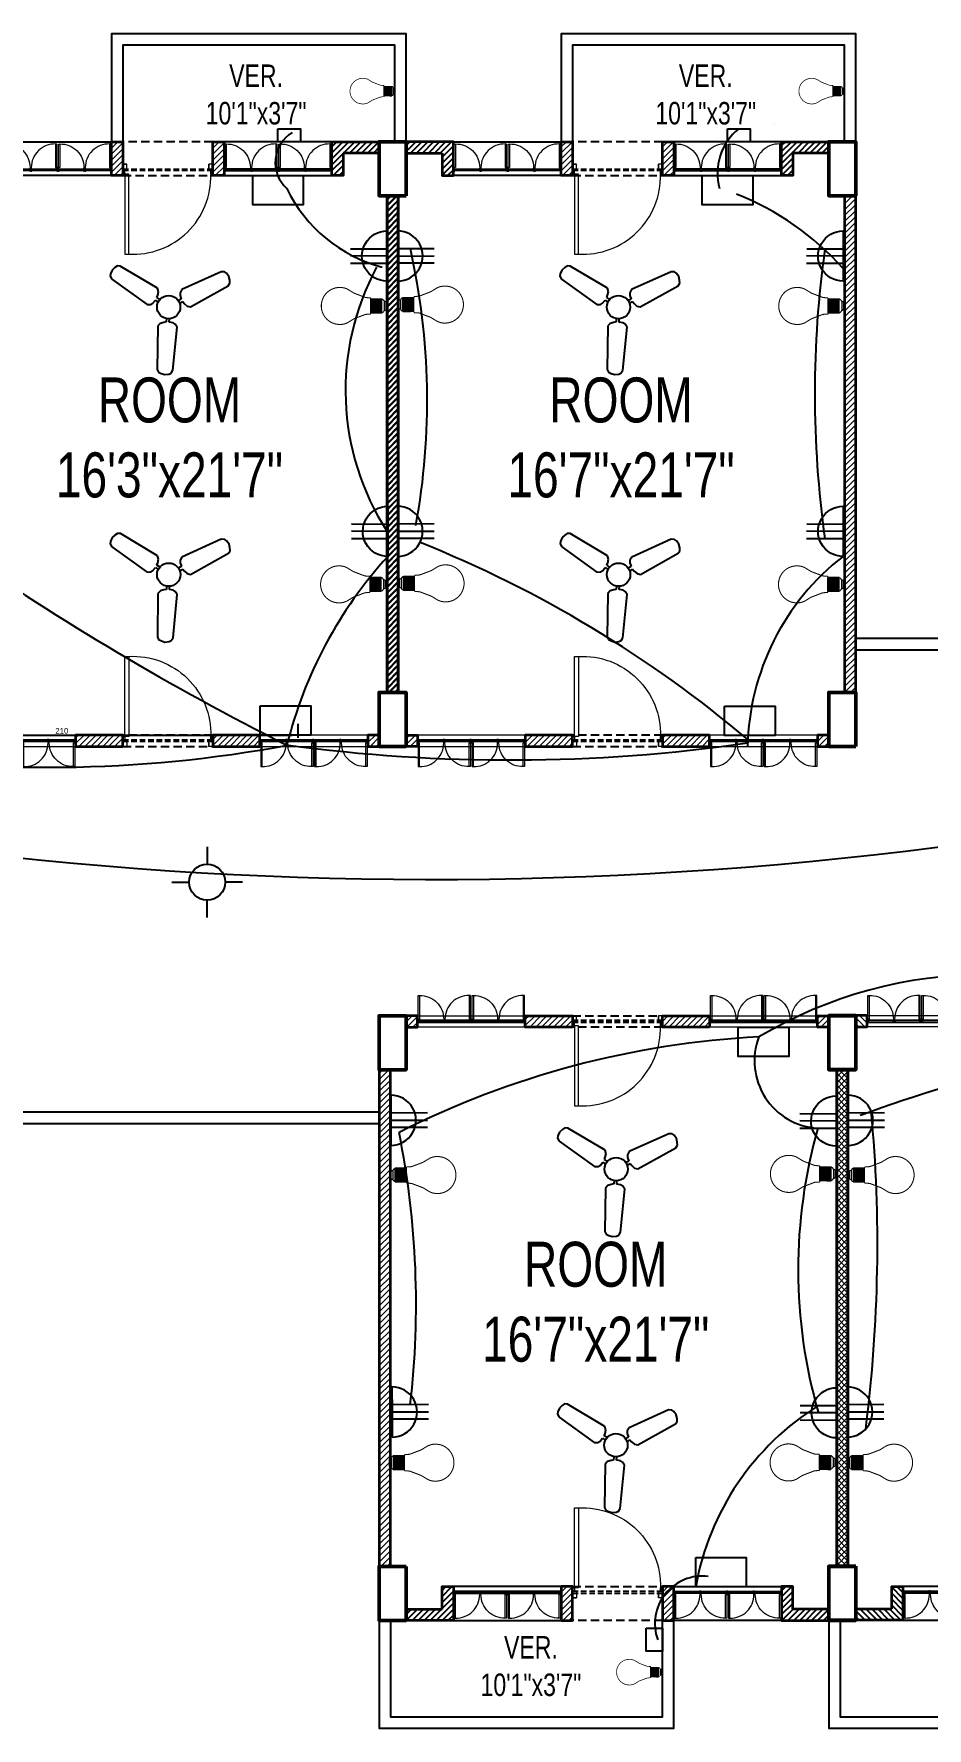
# Model space of a CAD drawing. Header units: inches. Extents: x -20263 to 10253, y -4567 to 3195.
# Drawn here: x 1010 to 1407, y -1552 to -799 of the extents above; entities that cross this region are included whole.
import ezdxf

# ---------------------------------------------------------------- set-up
doc = ezdxf.new("R2010")
doc.units = ezdxf.units.IN
doc.header["$MEASUREMENT"] = 0
doc.linetypes.add('DASHED2', pattern=[0.375, 0.25, -0.125])
for name, color, linetype, lineweight in [('A-TEXT', 7, 'Continuous', 5), ('ar-DOOR-WOOD', 44, 'Continuous', 0), ('Main Wall', 250, 'Continuous', 13), ('WALL_SEC_', 170, 'Continuous', 25)]:
    doc.layers.add(name, color=color, linetype=linetype, lineweight=lineweight)
doc.layers.add('conduit', color=160, linetype='Continuous')
doc.layers.add('hatch brick', color=32, linetype='Continuous', lineweight=0, transparency=0.4)
doc.styles.add('SIMPLE', font='romantic.ttf')
doc.styles.get("Standard").update_dxf_attribs({"font": 'arial.ttf'})
doc.dimstyles.get("Standard").update_dxf_attribs({"dimtxt": 0.18, "dimasz": 0.18, "dimexe": 0.18, "dimexo": 0.0625, "dimgap": 0.09, "dimtad": 0, "dimtih": 1, "dimtoh": 1, "dimdec": 4, "dimzin": 0, "dimdsep": 46, "dimtxsty": 'Standard', "dimcen": 0.09, "dimadec": 0, "dimazin": 0, "dimtfac": 1, "dimtdec": 4, "dimtofl": 0, "dimtmove": 0, "dimatfit": 3, "dimfxl": 1, "dimtolj": 1, "dimtzin": 0, "dimarcsym": 0})
pattern_1 = [(45, (-53828.5592, -20194.2833), (-1.325825215, 1.325825215), [])]
pattern_2 = [(45, (-1497126.4206, -134080.5653), (-1.3258252147, 1.3258252147), [])]

# ---------------------------------------------------------------- blocks, each defined once
blk = doc.blocks.new('DOOR_45')
at = {"layer": 'ar-DOOR-WOOD'}
for p, q in [((-11008.75, 15426.44), (-11008.75, 15424.44)), ((-10968.75, 15426.44), (-11008.75, 15426.44)), ((-10968.75, 15427.44), (-10963.75, 15427.44)), ((-10968.75, 15427.44), (-10968.75, 15426.44)), ((-10968.75, 15424.44), (-10968.75, 15426.44)), ((-10968.75, 15426.44), (-10966.75, 15426.44)), ((-10966.75, 15426.44), (-10966.75, 15425.44)), ((-10963.75, 15427.44), (-10963.75, 15425.44)), ((-11008.75, 15424.44), (-10968.75, 15424.44)), ((-10966.75, 15425.44), (-10963.75, 15425.44)), ((-10968.75, 15382.44), (-10968.75, 15383.44)), ((-10968.75, 15383.44), (-10966.75, 15383.44)), ((-10966.75, 15384.44), (-10963.75, 15384.44)), ((-10966.75, 15383.44), (-10966.75, 15384.44)), ((-10963.75, 15382.44), (-10963.75, 15384.44)), ((-10968.75, 15382.44), (-10963.75, 15382.44))]:
    blk.add_line(p, q, dxfattribs=at)
for points in [[(-10968.75, 15426.44), (-11008.75, 15426.44), (-11008.75, 15424.44), (-10968.75, 15424.44)], [(-10963.75, 15427.44), (-10968.75, 15427.44), (-10968.75, 15426.44), (-10966.75, 15426.44), (-10966.75, 15425.44), (-10963.75, 15425.44)], [(-10968.75, 15383.44), (-10968.75, 15382.44), (-10963.75, 15382.44), (-10963.75, 15384.44), (-10966.75, 15384.44), (-10966.75, 15383.44)]]:
    blk.add_lwpolyline(points, close=True, dxfattribs=at)
blk.add_arc((-10969.89, 15422.35), 38.92, 176.90834, 271.67702, dxfattribs=at)
blk = doc.blocks.new('DOOR_40')
at = {"layer": 'ar-DOOR-WOOD'}
for p, q in [((-11029.1, 15421.4), (-11064.1, 15421.4)), ((-11064.1, 15421.4), (-11064.1, 15419.4)), ((-11064.1, 15419.4), (-11029.1, 15419.4)), ((-11029.1, 15422.4), (-11024.1, 15422.4)), ((-11029.1, 15422.4), (-11029.1, 15421.4)), ((-11029.1, 15419.4), (-11029.1, 15421.4)), ((-11029.1, 15421.4), (-11027.1, 15421.4)), ((-11027.1, 15421.4), (-11027.1, 15420.4)), ((-11027.1, 15420.4), (-11024.1, 15420.4)), ((-11024.1, 15422.4), (-11024.1, 15420.4)), ((-11029.1, 15383.4), (-11027.1, 15383.4)), ((-11029.1, 15382.4), (-11029.1, 15383.4)), ((-11029.1, 15382.4), (-11024.1, 15382.4)), ((-11027.1, 15383.4), (-11027.1, 15384.4)), ((-11027.1, 15384.4), (-11024.1, 15384.4)), ((-11024.1, 15382.4), (-11024.1, 15384.4))]:
    blk.add_line(p, q, dxfattribs=at)
blk.add_arc((-11029.4, 15418.2), 34.8, 178.03, 270.3561, dxfattribs=at)
blk = doc.blocks.new('room 1')
h = blk.add_hatch()
h.set_pattern_fill('ANSI31', color=256, scale=15)
h.paths.add_polyline_path([(1498318.01, 133229.01), (1498318.01, 133219.01), (1498323.01, 133219.01), (1498323.01, 133234.01), (1498302.01, 133234.01), (1498302.01, 133229.01), (1498302.01, 133229.01)])
h = blk.add_hatch()
h.set_pattern_fill('ANSI31', color=256, scale=15)
h.paths.add_polyline_path([(1498474.01, 133229.01), (1498474.01, 133219.01), (1498469.01, 133219.01), (1498469.01, 133234.01), (1498490.01, 133234.01), (1498490.01, 133229.01), (1498490.01, 133229.01)])
at = {"layer": 'hatch brick'}
h = blk.add_hatch(dxfattribs=at)
h.set_pattern_fill('ANSI31', color=256, scale=15)
h.set_pattern_definition([(45, (69, 2), (-1.3258252147, 1.3258252147), [])])
h.paths.add_polyline_path([(1498376.01, 133234.01), (1498376.01, 133219.01), (1498376.01, 133219.01), (1498371.01, 133219.01), (1498371.01, 133234.01)])
h = blk.add_hatch(dxfattribs=at)
h.set_pattern_fill('ANSI31', color=256, scale=15)
h.set_pattern_definition([(45, (114, 2), (-1.3258252147, 1.3258252147), [])])
h.paths.add_polyline_path([(1498421.01, 133234.01), (1498421.01, 133219.01), (1498421.01, 133219.01), (1498416.01, 133219.01), (1498416.01, 133234.01)])
h = blk.add_hatch(dxfattribs=at)
h.set_pattern_fill('ANSI31', color=256, scale=15)
h.paths.add_polyline_path([(1498298.51, 132989.01), (1498293.51, 132989.01), (1498293.51, 133210.01), (1498298.51, 133210.01)])
h = blk.add_hatch(dxfattribs=at)
h.set_pattern_fill('ANSI31', color=256, scale=15)
h.paths.add_polyline_path([(1498493.51, 132989.01), (1498498.51, 132989.01), (1498498.51, 133210.01), (1498493.51, 133210.01)])
h = blk.add_hatch(dxfattribs=at)
h.set_pattern_fill('ANSI31', color=256, scale=15)
h.set_pattern_definition([(45, (-14.5, 0), (-1.3258252147, 1.3258252147), [])])
h.paths.add_polyline_path([(1498302.01, 132970.01), (1498307.01, 132970.01), (1498307.01, 132965.01), (1498302.01, 132965.01)])
h = blk.add_hatch(dxfattribs=at)
h.set_pattern_fill('ANSI31', color=256, scale=15)
h.set_pattern_definition([(45, (-5, -252), (-1.3258252147, 1.3258252147), [])])
h.paths.add_polyline_path([(1498376.01, 132970.01), (1498355.01, 132970.01), (1498355.01, 132965.01), (1498376.01, 132965.01)])
h = blk.add_hatch(dxfattribs=at)
h.set_pattern_fill('ANSI31', color=256, scale=15)
h.set_pattern_definition([(45, (1.2113, 4e-09), (-1.3258252147, 1.3258252147), [])])
h.paths.add_polyline_path([(1498437.01, 132970.01), (1498416.01, 132970.01), (1498416.01, 132965.01), (1498437.01, 132965.01)])
h = blk.add_hatch(dxfattribs=at)
h.set_pattern_fill('ANSI31', color=256, scale=15)
h.paths.add_polyline_path([(1498490.01, 132970.01), (1498485.01, 132970.01), (1498485.01, 132965.01), (1498490.01, 132965.01)])
for points in [[(1498323.01, 133234.01), (1498371.01, 133234.01), (1498371.01, 133219.01), (1498323.01, 133219.01)], [(1498469.01, 133234.01), (1498421.01, 133234.01), (1498421.01, 133219.01), (1498469.01, 133219.01)]]:
    blk.add_lwpolyline(points, close=True)
at = {"linetype": 'DASHED2', "ltscale": 15}
for points in [[(1498376.01, 133219.01), (1498416.01, 133219.01), (1498416.01, 133234.01), (1498376.01, 133234.01)], [(1498376.01, 132965.01), (1498416.01, 132965.01), (1498416.01, 132970.01), (1498376.01, 132970.01)]]:
    blk.add_lwpolyline(points, close=True, dxfattribs=at)
at = {"layer": 'Main Wall', "color": 1, "lineweight": 50}
for points in [[(1498302.01, 133210.01), (1498290.01, 133210.01), (1498290.01, 133234.01), (1498302.01, 133234.01), (1498302.01, 133210.01)], [(1498502.01, 133210.01), (1498490.01, 133210.01), (1498490.01, 133234.01), (1498502.01, 133234.01), (1498502.01, 133210.01)], [(1498302.01, 132965.01), (1498290.01, 132965.01), (1498290.01, 132989.01), (1498302.01, 132989.01), (1498302.01, 132965.01)], [(1498502.01, 132965.01), (1498490.01, 132965.01), (1498490.01, 132989.01), (1498502.01, 132989.01), (1498502.01, 132965.01)]]:
    blk.add_lwpolyline(points, dxfattribs=at)
at = {"layer": 'Main Wall', "lineweight": 35}
for points in [[(1498318.01, 133229.01), (1498318.01, 133219.01), (1498323.01, 133219.01), (1498323.01, 133234.01), (1498302.01, 133234.01), (1498302.01, 133229.01), (1498302.01, 133229.01), (1498302.01, 133229.01), (1498318.01, 133229.01)], [(1498474.01, 133229.01), (1498474.01, 133219.01), (1498469.01, 133219.01), (1498469.01, 133234.01), (1498490.01, 133234.01), (1498490.01, 133229.01), (1498490.01, 133229.01), (1498490.01, 133229.01), (1498474.01, 133229.01)], [(1498376.01, 132970.01), (1498376.01, 132970.01), (1498355.01, 132970.01), (1498355.01, 132965.01), (1498376.01, 132965.01), (1498376.01, 132970.01)]]:
    blk.add_lwpolyline(points, dxfattribs=at)
for points in [[(1498376.01, 133234.01), (1498376.01, 133219.01), (1498376.01, 133219.01), (1498376.01, 133219.01), (1498371.01, 133219.01), (1498371.01, 133234.01)], [(1498421.01, 133234.01), (1498421.01, 133219.01), (1498421.01, 133219.01), (1498421.01, 133219.01), (1498416.01, 133219.01), (1498416.01, 133234.01)], [(1498298.51, 132989.01), (1498293.51, 132989.01), (1498293.51, 133210.01), (1498298.51, 133210.01)], [(1498493.51, 132989.01), (1498498.51, 132989.01), (1498498.51, 133210.01), (1498493.51, 133210.01)], [(1498302.01, 132970.01), (1498307.01, 132970.01), (1498307.01, 132965.01), (1498302.01, 132965.01)], [(1498437.01, 132970.01), (1498416.01, 132970.01), (1498416.01, 132965.01), (1498437.01, 132965.01)], [(1498490.01, 132970.01), (1498485.01, 132970.01), (1498485.01, 132965.01), (1498490.01, 132965.01)]]:
    blk.add_lwpolyline(points, close=True, dxfattribs=at)
at = {"layer": 'Main Wall', "color": 150}
for points in [[(1498371.01, 133221.01), (1498323.61, 133221.01), (1498323.61, 133222.01), (1498371.01, 133222.01)], [(1498371.01, 133221.01), (1498323.61, 133221.01), (1498323.61, 133221.51), (1498371.01, 133221.51)], [(1498421.01, 133221.01), (1498468.41, 133221.01), (1498468.41, 133222.01), (1498421.01, 133222.01)], [(1498421.01, 133221.01), (1498468.41, 133221.01), (1498468.41, 133221.51), (1498421.01, 133221.51)], [(1498307.01, 132968.01), (1498354.41, 132968.01), (1498354.41, 132967.01), (1498307.01, 132967.01)], [(1498307.01, 132968.01), (1498354.41, 132968.01), (1498354.41, 132967.51), (1498307.01, 132967.51)], [(1498437.61, 132968.01), (1498484.41, 132968.01), (1498484.41, 132967.01), (1498437.61, 132967.01)], [(1498437.61, 132968.01), (1498484.41, 132968.01), (1498484.41, 132967.51), (1498437.61, 132967.51)]]:
    blk.add_lwpolyline(points, close=True, dxfattribs=at)
at = {"layer": 'Main Wall', "color": 150, "linetype": 'DASHED2', "ltscale": 10}
for points in [[(1498376.01, 133222.01), (1498416.01, 133222.01), (1498416.01, 133221.01), (1498376.01, 133221.01)], [(1498376.01, 133222.01), (1498416.01, 133222.01), (1498416.01, 133221.51), (1498376.01, 133221.51)], [(1498376.01, 132968.01), (1498416.01, 132968.01), (1498416.01, 132967.01), (1498376.01, 132967.01)], [(1498376.01, 132968.01), (1498416.01, 132968.01), (1498416.01, 132967.51), (1498376.01, 132967.51)]]:
    blk.add_lwpolyline(points, close=True, dxfattribs=at)
at = {"layer": 'Main Wall'}
for points in [[(1498307.01, 132965.01), (1498355.01, 132965.01), (1498355.01, 132970.01), (1498307.01, 132970.01)], [(1498437.01, 132965.01), (1498485.01, 132965.01), (1498485.01, 132970.01), (1498437.01, 132970.01)]]:
    blk.add_lwpolyline(points, close=True, dxfattribs=at)
at = {"layer": 'Main Wall', "extrusion": (0, 0, -1)}
for name, p, xscale, yscale, zscale, rotation in [('DOOR_40', (-1502949.75, 129913.77), 0.2999999999999545, 0.2999999999999545, -0.2999999999999545, 270), ('DOOR_40', (-1502973.75, 129913.77), 0.2999999999999545, 0.2999999999999545, -0.2999999999999545, 270), ('DOOR_40', (-1493818.28, 129913.77), -0.2999999999999545, 0.2999999999999545, -0.2999999999999545, 90), ('DOOR_40', (-1493842.28, 129913.77), -0.2999999999999545, 0.2999999999999545, -0.2999999999999545, 90), ('DOOR_45', (-1512089.3, 142969.57), -0.8888888888889142, 0.8888888888889142, -0.8888888888889142, 270), ('DOOR_45', (-1512089.3, 123219.46), 0.8888888888889142, 0.8888888888889142, -0.8888888888889142, 270), ('DOOR_40', (-1493704.28, 136275.25), 0.2999999999999545, 0.2999999999999545, -0.2999999999999545, 90), ('DOOR_40', (-1493728.28, 136275.25), 0.2999999999999545, 0.2999999999999545, -0.2999999999999545, 90), ('DOOR_40', (-1493834.28, 136275.25), 0.2999999999999545, 0.2999999999999545, -0.2999999999999545, 90), ('DOOR_40', (-1493858.28, 136275.25), 0.2999999999999545, 0.2999999999999545, -0.2999999999999545, 90)]:
    blk.add_blockref(name, p, dxfattribs=dict(at, xscale=xscale, yscale=yscale, zscale=zscale, rotation=rotation))
at = {"layer": 'Main Wall'}
for p, xscale, yscale, zscale, rotation in [((1493720.28, 129913.77), 0.2999999999999545, 0.2999999999999545, 0.2999999999999545, 270), ((1493744.28, 129913.77), 0.2999999999999545, 0.2999999999999545, 0.2999999999999545, 270), ((1503047.75, 129913.77), -0.2999999999999545, 0.2999999999999545, 0.2999999999999546, 90), ((1503071.75, 129913.77), -0.2999999999999545, 0.2999999999999545, 0.2999999999999546, 90), ((1502933.75, 136275.25), 0.2999999999999546, 0.2999999999999546, 0.2999999999999546, 90), ((1502957.75, 136275.25), 0.2999999999999546, 0.2999999999999546, 0.2999999999999546, 90), ((1503063.75, 136275.25), 0.2999999999999546, 0.2999999999999546, 0.2999999999999546, 90), ((1503087.75, 136275.25), 0.2999999999999546, 0.2999999999999546, 0.2999999999999546, 90)]:
    blk.add_blockref('DOOR_40', p, dxfattribs=dict(at, xscale=xscale, yscale=yscale, zscale=zscale, rotation=rotation))
blk = doc.blocks.new('LED')
for p, q in [((-12.1, -25.6), (11.9, -25.6)), ((-11.6, -7.7), (11.7, -7.7)), ((-11.6, -11), (11.7, -9.6)), ((-11.6, -13.3), (11.7, -11.8)), ((-11.5, -15.5), (11.8, -14.1)), ((-11.3, -17.8), (11.9, -16.3)), ((-11.2, -20), (12.1, -18.6)), ((-11.2, -22.2), (12.1, -20.8)), ((-11.2, -24.5), (12.1, -23.1))]:
    blk.add_line(p, q)
at = {"lineweight": 9}
blk.add_line((7.8, -3.1), (-7.8, -3.1), dxfattribs=at)
for points, const_width in [([(5.3, 0), (5.4, 0), (5.7, 0), (6.1, -0.1), (6.6, -0.3), (7, -0.6), (7.2, -0.9), (7.4, -1.2), (7.5, -1.5), (7.7, -2), (7.7, -2.5), (7.8, -3.1), (7.7, -2.5), (7.7, -2), (7.5, -1.5), (7.4, -1.2), (7.2, -0.9), (7, -0.6), (6.6, -0.3), (6.1, -0.1), (5.7, 0), (5.4, 0), (5.3, 0), (-5.3, 0), (-5.4, 0), (-5.5, 0), (-5.8, 0), (-6.1, -0.1), (-6.4, -0.2), (-6.7, -0.5), (-7, -0.7), (-7.3, -1.1), (-7.6, -1.7), (-7.7, -2.3), (-7.8, -3.1), (-7.8, -3.1), (-7.9, -3.2), (-8.1, -3.2), (-8.3, -3.3), (-8.9, -3.6), (-9.6, -4.1), (-10.3, -4.7), (-11, -5.4), (-11.2, -5.9), (-11.4, -6.4), (-11.6, -7), (-11.6, -7.7), (-12.2, -7.7), (-12.1, -26)], 2), ([(-5.3, 0), (-5.4, 0), (-5.5, 0), (-5.8, 0), (-6.1, -0.1), (-6.4, -0.2), (-6.7, -0.5), (-7, -0.7), (-7.3, -1.1), (-7.6, -1.7), (-7.7, -2.3), (-7.8, -3.1)], 1), ([(-0.1, -111.1), (-0.2, -111.1), (-1, -111.1), (-1.8, -111.1), (-2.6, -111.1), (-3.4, -111), (-4.2, -110.9), (-5, -110.8), (-5.8, -110.6), (-6.6, -110.5), (-7.4, -110.3), (-8.1, -110.1), (-8.9, -109.9), (-9.6, -109.7), (-10.4, -109.5), (-11.1, -109.2), (-11.8, -108.9), (-12.5, -108.7), (-13.2, -108.3), (-13.9, -108), (-14.6, -107.7), (-15.3, -107.3), (-16, -106.9), (-16.6, -106.6), (-17.3, -106.2), (-17.9, -105.7), (-18.5, -105.3), (-19.2, -104.8), (-19.8, -104.4), (-20.4, -103.9), (-20.9, -103.4), (-21.5, -102.9), (-22.1, -102.4), (-22.6, -101.9), (-23.1, -101.3), (-23.7, -100.8), (-24.2, -100.2), (-24.6, -99.6), (-25.1, -99), (-25.6, -98.4), (-26, -97.8), (-26.5, -97.2), (-26.9, -96.5), (-27.3, -95.9), (-27.7, -95.2), (-28.1, -94.6), (-28.4, -93.9), (-28.8, -93.2), (-29.1, -92.5), (-29.4, -91.8), (-29.7, -91.1), (-30, -90.4), (-30.2, -89.6), (-30.5, -88.9), (-30.7, -88.1), (-30.9, -87.4), (-31.1, -86.6), (-31.2, -85.9), (-31.4, -85.1), (-31.5, -84.3), (-31.6, -83.5), (-31.7, -82.7), (-31.8, -81.9), (-31.8, -81.1), (-31.9, -80.3), (-31.9, -79.5), (-31.9, -78.2), (-31.8, -77), (-31.7, -75.8), (-31.5, -74.6), (-31.3, -73.4), (-31.1, -72.2), (-30.8, -71.1), (-30.4, -69.9), (-30, -68.8), (-29.6, -67.7), (-29.2, -66.6), (-22.1, -55), (-14.6, -35.3), (-14.1, -29.7), (-14.1, -27.1), (-12.1, -25.6)], 1.8), ([(-0.1, -111.1), (0, -111.1), (0.8, -111.1), (1.6, -111.1), (2.5, -111.1), (3.3, -111), (4, -110.9), (4.8, -110.8), (5.6, -110.6), (6.4, -110.5), (7.2, -110.3), (7.9, -110.1), (8.7, -109.9), (9.4, -109.7), (10.2, -109.5), (10.9, -109.2), (11.6, -108.9), (12.3, -108.7), (13, -108.3), (13.7, -108), (14.4, -107.7), (15.1, -107.3), (15.8, -106.9), (16.4, -106.6), (17.1, -106.2), (17.7, -105.7), (18.3, -105.3), (19, -104.8), (19.6, -104.4), (20.2, -103.9), (20.7, -103.4), (21.3, -102.9), (21.9, -102.4), (22.4, -101.9), (22.9, -101.3), (23.5, -100.8), (24, -100.2), (24.5, -99.6), (24.9, -99), (25.4, -98.4), (25.8, -97.8), (26.3, -97.2), (26.7, -96.5), (27.1, -95.9), (27.5, -95.2), (27.9, -94.6), (28.2, -93.9), (28.6, -93.2), (28.9, -92.5), (29.2, -91.8), (29.5, -91.1), (29.8, -90.4), (30, -89.6), (30.3, -88.9), (30.5, -88.1), (30.7, -87.4), (30.9, -86.6), (31, -85.9), (31.2, -85.1), (31.3, -84.3), (31.4, -83.5), (31.5, -82.7), (31.6, -81.9), (31.6, -81.1), (31.7, -80.3), (31.7, -79.5), (31.7, -78.2), (31.6, -77), (31.5, -75.8), (31.3, -74.6), (31.1, -73.4), (30.9, -72.2), (30.6, -71.1), (30.2, -69.9), (29.9, -68.8), (29.4, -67.7), (29, -66.6), (21.9, -55), (14.4, -35.3), (13.9, -29.7), (13.9, -27.1), (11.9, -25.6)], 1.8), ([(11.9, -26.1), (11.9, -7.7), (11.7, -7.7), (11.6, -7), (11.4, -6.4), (11.2, -5.9), (11, -5.4), (10.3, -4.7), (9.6, -4.1), (8.9, -3.6), (8.3, -3.3), (7.9, -3.2), (7.8, -3.1), (7.8, -3.1)], 2)]:
    blk.add_lwpolyline(points, dxfattribs=dict(const_width=const_width))
at = {"color": 7, "lineweight": 20}
blk.add_open_spline([(-9.8, -25.6), (-9.8, -25.6), (9.4, -25.6), (9.4, -25.6)], degree=3, dxfattribs=at)
blk = doc.blocks.new('6')
at = {"color": 7}
for p, q in [((3268, -2243), (3260, -2275)), ((3260, -2275), (3351, -2687)), ((3285, -2228), (3268, -2243)), ((3322, -2211), (3285, -2228)), ((3359, -2211), (3322, -2211)), ((3387, -2215), (3359, -2211)), ((3407, -2236), (3387, -2215)), ((3533, -2638), (3407, -2236)), ((3351, -2687), (3378, -2709)), ((3378, -2709), (3403, -2714)), ((3403, -2714), (3440, -2709)), ((3440, -2709), (3450, -2742)), ((3468, -2701), (3489, -2690)), ((3477, -2735), (3468, -2701)), ((3489, -2690), (3518, -2669)), ((3518, -2669), (3533, -2638)), ((3291, -2913), (3005, -3223)), ((3325, -2910), (3291, -2913)), ((3357, -2925), (3325, -2910)), ((3378, -2938), (3357, -2925)), ((3403, -2913), (3378, -2938)), ((3399, -2958), (3423, -2933)), ((3422, -2988), (3399, -2958)), ((3594, -2888), (3628, -2897)), ((3635, -2869), (3601, -2861)), ((3628, -2897), (3627, -2922)), ((3627, -2922), (3631, -2958)), ((3631, -2958), (3650, -2985)), ((3649, -2835), (3635, -2869)), ((3666, -2816), (3649, -2835)), ((3699, -2804), (3666, -2816)), ((4101, -2931), (3699, -2804)), ((4124, -2954), (4101, -2931)), ((4129, -2976), (4124, -2954)), ((3113, -3331), (3424, -3046)), ((3429, -3011), (3422, -2988)), ((3424, -3046), (3429, -3011)), ((3650, -2985), (4061, -3078)), ((4061, -3078), (4089, -3071)), ((4089, -3071), (4107, -3048)), ((4107, -3048), (4125, -3016)), ((4125, -3016), (4129, -2976)), ((3005, -3223), (2997, -3251)), ((2997, -3251), (3008, -3278)), ((3008, -3278), (3026, -3309)), ((3026, -3309), (3059, -3333)), ((3059, -3333), (3081, -3340)), ((3081, -3340), (3113, -3331))]:
    blk.add_line(p, q, dxfattribs=at)
blk.add_circle((3491, -2846), 113, dxfattribs=at)
blk = doc.blocks.new('3 pin')
at = {"layer": 'WALL_SEC_', "color": 3, "lineweight": 25}
for p, q in [((10035.5, 6358.5), (10035.5, 6351.5)), ((10045.69, 6353.52), (10035.5, 6353.52)), ((10035.5, 6351.5), (10035.5, 6344.5)), ((10035.5, 6351.5), (10045.69, 6351.5)), ((10045.69, 6349.48), (10035.5, 6349.48))]:
    blk.add_line(p, q, dxfattribs=at)
blk.add_arc((10035.5, 6351.5), 7, 270, 90, dxfattribs=at)
blk = doc.blocks.new('*D201')
at = {"layer": 'conduit', "color": 0, "lineweight": -2, "transparency": 16777216}
for p, q in [((917.47, -1102.99), (917.47, -1111.8)), ((1127.47, -1105.49), (1127.47, -1111.8)), ((919.97, -1110.55), (1124.97, -1110.55))]:
    blk.add_line(p, q, dxfattribs=at)
at = {"layer": 'conduit', "color": 0, "transparency": 16777216}
for points in [[(919.97, -1110.14), (919.97, -1110.97), (917.47, -1110.55)], [(1124.97, -1110.14), (1124.97, -1110.97), (1127.47, -1110.55)]]:
    blk.add_solid(points, dxfattribs=at)
at = {"layer": 'Defpoints', "color": 0, "transparency": 16777216}
for p in [(917.47, -1102.36), (1127.47, -1104.86), (1127.47, -1110.55)]:
    blk.add_point(p, dxfattribs=at)
at = {"layer": 'conduit', "color": 0, "transparency": 16777216, "insert": (1022.47, -1108.65), "char_height": 2.5, "attachment_point": 5}
blk.add_mtext('210', dxfattribs=at)

msp = doc.modelspace()

# ---------------------------------------------------------------- hatches: boundary and pattern name
h = msp.add_hatch()
h.set_pattern_fill('ANSI31', color=256, scale=15)
h.set_pattern_definition(pattern_2)
h.paths.add_polyline_path([(1191.593, -851.552), (1191.593, -861.552), (1196.593, -861.552), (1196.593, -846.552), (1175.593, -846.552), (1175.593, -851.552), (1175.593, -851.552)])
h = msp.add_hatch()
h.set_pattern_fill('ANSI31', color=256, scale=15)
h.set_pattern_definition(pattern_2)
h.paths.add_polyline_path([(1347.593, -851.552), (1347.593, -861.552), (1342.593, -861.552), (1342.593, -846.552), (1363.593, -846.552), (1363.593, -851.552), (1363.593, -851.552)])
h = msp.add_hatch()
h.set_pattern_fill('ANSI31', color=256, scale=15)
h.set_pattern_definition(pattern_1)
h.paths.add_polyline_path([(1191.593, -1499.427), (1191.593, -1489.427), (1196.593, -1489.427), (1196.593, -1504.427), (1175.593, -1504.427), (1175.593, -1499.427), (1175.593, -1499.427)])
h = msp.add_hatch()
h.set_pattern_fill('ANSI31', color=256, scale=15)
h.set_pattern_definition(pattern_1)
h.paths.add_polyline_path([(1347.593, -1499.427), (1347.593, -1489.427), (1342.593, -1489.427), (1342.593, -1504.427), (1363.593, -1504.427), (1363.593, -1499.427), (1363.593, -1499.427)])
at = {"layer": 'hatch brick'}
h = msp.add_hatch(dxfattribs=at)
h.set_pattern_fill('ANSI31', color=256, scale=15)
h.set_pattern_definition([(45, (-1497057.4206, -134078.5653), (-1.3258252147, 1.3258252147), [])])
h.paths.add_polyline_path([(1249.593, -846.552), (1249.593, -861.552), (1249.593, -861.552), (1244.593, -861.552), (1244.593, -846.552)])
h = msp.add_hatch(dxfattribs=at)
h.set_pattern_fill('ANSI31', color=256, scale=15)
h.set_pattern_definition([(45, (-1497012.4206, -134078.5653), (-1.3258252147, 1.3258252147), [])])
h.paths.add_polyline_path([(1294.593, -846.552), (1294.593, -861.552), (1294.593, -861.552), (1289.593, -861.552), (1289.593, -846.552)])
h = msp.add_hatch(dxfattribs=at)
h.set_pattern_fill('ANSI31', color=256, scale=15)
h.set_pattern_definition(pattern_2)
h.paths.add_polyline_path([(1172.093, -1091.552), (1167.093, -1091.552), (1167.093, -870.552), (1172.093, -870.552)])
h = msp.add_hatch(dxfattribs=at)
h.set_pattern_fill('ANSI31', color=256, scale=15)
h.set_pattern_definition([(45, (-1497122.9206, -134080.5653), (-1.3258252147, 1.3258252147), [])])
h.paths.add_polyline_path([(1370.593, -1091.552), (1375.593, -1091.552), (1375.593, -870.552), (1370.593, -870.552)])
h = msp.add_hatch(dxfattribs=at)
h.set_pattern_fill('ANSI31', color=256, scale=15)
h.set_pattern_definition([(45, (-1497140.9206, -134080.5653), (-1.3258252147, 1.3258252147), [])])
h.paths.add_polyline_path([(1175.593, -1110.552), (1180.593, -1110.552), (1180.593, -1115.552), (1175.593, -1115.552)])
h = msp.add_hatch(dxfattribs=at)
h.set_pattern_fill('ANSI31', color=256, scale=15)
h.set_pattern_definition([(45, (-1497131.4206, -134332.5653), (-1.3258252147, 1.3258252147), [])])
h.paths.add_polyline_path([(1249.593, -1110.552), (1228.593, -1110.552), (1228.593, -1115.552), (1249.593, -1115.552)])
h = msp.add_hatch(dxfattribs=at)
h.set_pattern_fill('ANSI31', color=256, scale=15)
h.set_pattern_definition([(45, (-1497125.2093, -134080.5653), (-1.3258252147, 1.3258252147), [])])
h.paths.add_polyline_path([(1310.593, -1110.552), (1289.593, -1110.552), (1289.593, -1115.552), (1310.593, -1115.552)])
h = msp.add_hatch(dxfattribs=at)
h.set_pattern_fill('ANSI31', color=256, scale=15)
h.set_pattern_definition(pattern_2)
h.paths.add_polyline_path([(1363.593, -1110.552), (1358.593, -1110.552), (1358.593, -1115.552), (1363.593, -1115.552)])
h = msp.add_hatch(dxfattribs=at)
h.set_pattern_fill('ANSI31', color=256, scale=15)
h.set_pattern_definition([(45, (-53843.0592, -20194.2833), (-1.325825215, 1.325825215), [])])
h.paths.add_polyline_path([(1175.593, -1240.427), (1180.593, -1240.427), (1180.593, -1235.427), (1175.593, -1235.427)])
h = msp.add_hatch(dxfattribs=at)
h.set_pattern_fill('ANSI31', color=256, scale=15)
h.set_pattern_definition([(45, (-53833.5592, -20446.2833), (-1.325825215, 1.325825215), [])])
h.paths.add_polyline_path([(1249.593, -1240.427), (1228.593, -1240.427), (1228.593, -1235.427), (1249.593, -1235.427)])
h = msp.add_hatch(dxfattribs=at)
h.set_pattern_fill('ANSI31', color=256, scale=15)
h.set_pattern_definition([(45, (-53827.348, -20194.2833), (-1.325825215, 1.325825215), [])])
h.paths.add_polyline_path([(1310.593, -1240.427), (1289.593, -1240.427), (1289.593, -1235.427), (1310.593, -1235.427)])
h = msp.add_hatch(dxfattribs=at)
h.set_pattern_fill('ANSI31', color=256, scale=15)
h.set_pattern_definition(pattern_1)
h.paths.add_polyline_path([(1363.593, -1240.427), (1358.593, -1240.427), (1358.593, -1235.427), (1363.593, -1235.427)])
h = msp.add_hatch(dxfattribs=at)
h.set_pattern_fill('ANSI31', color=256, scale=15)
h.set_pattern_definition([(45, (-53832.0592, -20194.2833), (-1.325825215, 1.325825215), [])])
h.paths.add_polyline_path([(1168.593, -1259.427), (1163.593, -1259.427), (1163.593, -1480.427), (1168.593, -1480.427)])
h = msp.add_hatch(dxfattribs=at)
h.set_pattern_fill('ANSI31', color=256, scale=15)
h.set_pattern_definition(pattern_1)
h.paths.add_polyline_path([(1367.093, -1259.427), (1372.093, -1259.427), (1372.093, -1480.427), (1367.093, -1480.427)])
h = msp.add_hatch(dxfattribs=at)
h.set_pattern_fill('ANSI31', color=256, scale=15)
h.set_pattern_definition([(45, (-53759.5592, -20192.2833), (-1.325825215, 1.325825215), [])])
h.paths.add_polyline_path([(1249.593, -1504.427), (1249.593, -1489.427), (1249.593, -1489.427), (1244.593, -1489.427), (1244.593, -1504.427)])
h = msp.add_hatch(dxfattribs=at)
h.set_pattern_fill('ANSI31', color=256, scale=15)
h.set_pattern_definition([(45, (-53714.5592, -20192.2833), (-1.325825215, 1.325825215), [])])
h.paths.add_polyline_path([(1294.593, -1504.427), (1294.593, -1489.427), (1294.593, -1489.427), (1289.593, -1489.427), (1289.593, -1504.427)])

# ---------------------------------------------------------------- linework, layer by layer
at = {"color": 240, "true_color": 0xed1f24}
msp.add_line((1339.392, -838.59), (1339.392, -838.59), dxfattribs=at)
at = {"color": 30, "true_color": 0xf8991e}
for p, q in [((1087.112, -1160.265), (1087.112, -1167.952)), ((1071.39, -1175.986), (1079.078, -1175.986)), ((1102.833, -1175.986), (1095.145, -1175.986)), ((1087.112, -1191.707), (1087.112, -1184.02))]:
    msp.add_line(p, q, dxfattribs=at)
for points in [[(1175.593, -846.552), (1175.593, -798.552), (1044.593, -798.552), (1044.593, -846.552)], [(1375.593, -846.552), (1375.593, -798.552), (1244.593, -798.552), (1244.593, -846.552)], [(1170.593, -846.552), (1170.593, -803.552), (1049.593, -803.552), (1049.593, -846.552)], [(1370.593, -846.552), (1370.593, -803.552), (1249.593, -803.552), (1249.593, -846.552)], [(1163.593, -1504.365), (1163.593, -1552.365), (1294.593, -1552.365), (1294.593, -1504.365)], [(1168.593, -1504.365), (1168.593, -1547.365), (1289.593, -1547.365), (1289.593, -1504.365)], [(1363.593, -1504.365), (1363.593, -1552.365), (1494.593, -1552.365), (1494.593, -1504.365)], [(1368.593, -1504.365), (1368.593, -1547.365), (1489.593, -1547.365), (1489.593, -1504.365)]]:
    msp.add_lwpolyline(points)
at = {"color": 116, "true_color": 0x136734}
for points in [[(1118.593, -840.807), (1128.551, -840.807), (1128.551, -846.552), (1118.593, -846.552)], [(1318.593, -840.807), (1328.551, -840.807), (1328.551, -846.552), (1318.593, -846.552)], [(1107.339, -861.552), (1129.846, -861.552), (1129.846, -874.636), (1107.339, -874.636)], [(1307.339, -861.552), (1329.846, -861.552), (1329.846, -874.636), (1307.339, -874.636)], [(1110.661, -1097.483), (1133.168, -1097.483), (1133.168, -1110.567), (1110.661, -1110.567)], [(1317.242, -1097.625), (1339.749, -1097.625), (1339.749, -1110.709), (1317.242, -1110.709)], [(1323.339, -1240.427), (1345.846, -1240.427), (1345.846, -1253.511), (1323.339, -1253.511)], [(1304.383, -1476.383), (1326.89, -1476.383), (1326.89, -1489.467), (1304.383, -1489.467)], [(1282.417, -1507.95), (1289.649, -1507.95), (1289.649, -1518.151), (1282.417, -1518.151)]]:
    msp.add_lwpolyline(points, close=True, dxfattribs=at)
for points in [[(1196.593, -846.552), (1244.593, -846.552), (1244.593, -861.552), (1196.593, -861.552)], [(1342.593, -846.552), (1294.593, -846.552), (1294.593, -861.552), (1342.593, -861.552)], [(1375.593, -1072.552), (1763.593, -1072.552), (1763.593, -1067.552), (1375.593, -1067.552)], [(975.593, -1283.365), (1163.593, -1283.365), (1163.593, -1278.365), (975.593, -1278.365)], [(1196.593, -1504.427), (1244.593, -1504.427), (1244.593, -1489.427), (1196.593, -1489.427)], [(1342.593, -1504.427), (1294.593, -1504.427), (1294.593, -1489.427), (1342.593, -1489.427)]]:
    msp.add_lwpolyline(points, close=True)
at = {"linetype": 'DASHED2', "ltscale": 15}
for points in [[(1249.593, -861.552), (1289.593, -861.552), (1289.593, -846.552), (1249.593, -846.552)], [(1249.593, -1115.552), (1289.593, -1115.552), (1289.593, -1110.552), (1249.593, -1110.552)], [(1249.593, -1235.427), (1289.593, -1235.427), (1289.593, -1240.427), (1249.593, -1240.427)], [(1249.593, -1489.427), (1289.593, -1489.427), (1289.593, -1504.427), (1249.593, -1504.427)]]:
    msp.add_lwpolyline(points, close=True, dxfattribs=at)
at = {"color": 30, "true_color": 0xf8991e}
msp.add_circle((1087.112, -1175.986), 8.034, dxfattribs=at)
at = {"color": 116, "true_color": 0x136734}
msp.add_arc((1187.367, 583.47), 1758.244, 253.141961, 282.938002, dxfattribs=at)
at = {"layer": 'conduit', "color": 114, "true_color": 0x139b48}
for centre, radius, start, end in [((1133.117, -855.804), 15.714, 121.212614, 227.3662), ((1339.518, -860.64), 25.449, 128.800253, 195.322327), ((1182.089, -838.278), 66.333, 206.007897, 255.047183), ((1277.264, -985.285), 123.959, 41.603809, 68.609695), ((877.342, -961.682), 307.633, 349.573412, 12.678273), ((1819.336, -958.699), 462.001, 171.970378, 188.009883), ((1264.152, -957.223), 115.533, 151.651855, 212.849143), ((984.551, -1517.643), 530.816, 49.742518, 68.188951), ((1675.283, -16.39), 1229.838, 235.28937, 243.294735), ((1310.596, -1161.442), 193.645, 137.671488, 166.136364), ((1437.311, -1117.82), 109.86, 127.827233, 178.817401), ((1016.483, -543.96), 580.919, 260.658992, 280.558854), ((1221.918, -380.297), 741.309, 262.274427, 278.186225), ((1433.533, -1414.582), 197.527, 59.227967, 120.772033), ((1352.527, -1642.785), 398.425, 92.884948, 116.866416), ((1360.469, -1255.52), 29.954, 159.162679, 266.711406), ((1583.715, -1835.54), 592.714, 94.753927, 110.362577), ((737.689, -1337.234), 647.525, 352.716603, 5.253817), ((790.077, -1363.738), 389.949, 353.412794, 11.29459), ((1579.231, -1348.347), 229.283, 164.071968, 196.134528), ((1422.383, -1510.595), 119.876, 121.925764, 169.848507), ((1307.403, -1505.885), 21.177, 83.025597, 199.774744)]:
    msp.add_arc(centre, radius, start, end, dxfattribs=at)
at = {"layer": 'Main Wall', "color": 1, "lineweight": 50}
for points in [[(1175.593, -870.552), (1163.593, -870.552), (1163.593, -846.552), (1175.593, -846.552), (1175.593, -870.552)], [(1375.593, -870.552), (1363.593, -870.552), (1363.593, -846.552), (1375.593, -846.552), (1375.593, -870.552)], [(1175.593, -1115.552), (1163.593, -1115.552), (1163.593, -1091.552), (1175.593, -1091.552), (1175.593, -1115.552)], [(1375.593, -1115.552), (1363.593, -1115.552), (1363.593, -1091.552), (1375.593, -1091.552), (1375.593, -1115.552)], [(1175.593, -1235.427), (1163.593, -1235.427), (1163.593, -1259.427), (1175.593, -1259.427), (1175.593, -1235.427)], [(1375.593, -1235.427), (1363.593, -1235.427), (1363.593, -1259.427), (1375.593, -1259.427), (1375.593, -1235.427)], [(1175.593, -1480.427), (1163.593, -1480.427), (1163.593, -1504.427), (1175.593, -1504.427), (1175.593, -1480.427)], [(1375.593, -1480.427), (1363.593, -1480.427), (1363.593, -1504.427), (1375.593, -1504.427), (1375.593, -1480.427)]]:
    msp.add_lwpolyline(points, dxfattribs=at)
at = {"layer": 'Main Wall', "lineweight": 35}
for points in [[(1191.593, -851.552), (1191.593, -861.552), (1196.593, -861.552), (1196.593, -846.552), (1175.593, -846.552), (1175.593, -851.552), (1175.593, -851.552), (1175.593, -851.552), (1191.593, -851.552)], [(1347.593, -851.552), (1347.593, -861.552), (1342.593, -861.552), (1342.593, -846.552), (1363.593, -846.552), (1363.593, -851.552), (1363.593, -851.552), (1363.593, -851.552), (1347.593, -851.552)], [(1249.593, -1110.552), (1249.593, -1110.552), (1228.593, -1110.552), (1228.593, -1115.552), (1249.593, -1115.552), (1249.593, -1110.552)], [(1249.593, -1240.427), (1249.593, -1240.427), (1228.593, -1240.427), (1228.593, -1235.427), (1249.593, -1235.427), (1249.593, -1240.427)], [(1191.593, -1499.427), (1191.593, -1489.427), (1196.593, -1489.427), (1196.593, -1504.427), (1175.593, -1504.427), (1175.593, -1499.427), (1175.593, -1499.427), (1175.593, -1499.427), (1191.593, -1499.427)], [(1347.593, -1499.427), (1347.593, -1489.427), (1342.593, -1489.427), (1342.593, -1504.427), (1363.593, -1504.427), (1363.593, -1499.427), (1363.593, -1499.427), (1363.593, -1499.427), (1347.593, -1499.427)]]:
    msp.add_lwpolyline(points, dxfattribs=at)
for points in [[(1249.593, -846.552), (1249.593, -861.552), (1249.593, -861.552), (1249.593, -861.552), (1244.593, -861.552), (1244.593, -846.552)], [(1294.593, -846.552), (1294.593, -861.552), (1294.593, -861.552), (1294.593, -861.552), (1289.593, -861.552), (1289.593, -846.552)], [(1172.093, -1091.552), (1167.093, -1091.552), (1167.093, -870.552), (1172.093, -870.552)], [(1370.593, -1091.552), (1375.593, -1091.552), (1375.593, -870.552), (1370.593, -870.552)], [(1175.593, -1110.552), (1180.593, -1110.552), (1180.593, -1115.552), (1175.593, -1115.552)], [(1310.593, -1110.552), (1289.593, -1110.552), (1289.593, -1115.552), (1310.593, -1115.552)], [(1363.593, -1110.552), (1358.593, -1110.552), (1358.593, -1115.552), (1363.593, -1115.552)], [(1175.593, -1240.427), (1180.593, -1240.427), (1180.593, -1235.427), (1175.593, -1235.427)], [(1310.593, -1240.427), (1289.593, -1240.427), (1289.593, -1235.427), (1310.593, -1235.427)], [(1363.593, -1240.427), (1358.593, -1240.427), (1358.593, -1235.427), (1363.593, -1235.427)], [(1168.593, -1259.427), (1163.593, -1259.427), (1163.593, -1480.427), (1168.593, -1480.427)], [(1367.093, -1259.427), (1372.093, -1259.427), (1372.093, -1480.427), (1367.093, -1480.427)], [(1249.593, -1504.427), (1249.593, -1489.427), (1249.593, -1489.427), (1249.593, -1489.427), (1244.593, -1489.427), (1244.593, -1504.427)], [(1294.593, -1504.427), (1294.593, -1489.427), (1294.593, -1489.427), (1294.593, -1489.427), (1289.593, -1489.427), (1289.593, -1504.427)]]:
    msp.add_lwpolyline(points, close=True, dxfattribs=at)
at = {"layer": 'Main Wall', "color": 150}
for points in [[(1244.593, -859.552), (1197.193, -859.552), (1197.193, -858.552), (1244.593, -858.552)], [(1244.593, -859.552), (1197.193, -859.552), (1197.193, -859.052), (1244.593, -859.052)], [(1294.593, -859.552), (1341.993, -859.552), (1341.993, -858.552), (1294.593, -858.552)], [(1294.593, -859.552), (1341.993, -859.552), (1341.993, -859.052), (1294.593, -859.052)], [(1180.593, -1112.552), (1227.993, -1112.552), (1227.993, -1113.552), (1180.593, -1113.552)], [(1180.593, -1112.552), (1227.993, -1112.552), (1227.993, -1113.052), (1180.593, -1113.052)], [(1311.193, -1112.552), (1357.993, -1112.552), (1357.993, -1113.552), (1311.193, -1113.552)], [(1311.193, -1112.552), (1357.993, -1112.552), (1357.993, -1113.052), (1311.193, -1113.052)], [(1180.593, -1238.427), (1227.993, -1238.427), (1227.993, -1237.427), (1180.593, -1237.427)], [(1180.593, -1238.427), (1227.993, -1238.427), (1227.993, -1237.927), (1180.593, -1237.927)], [(1311.193, -1238.427), (1357.993, -1238.427), (1357.993, -1237.427), (1311.193, -1237.427)], [(1311.193, -1238.427), (1357.993, -1238.427), (1357.993, -1237.927), (1311.193, -1237.927)], [(1244.593, -1491.427), (1197.193, -1491.427), (1197.193, -1492.427), (1244.593, -1492.427)], [(1244.593, -1491.427), (1197.193, -1491.427), (1197.193, -1491.927), (1244.593, -1491.927)], [(1294.593, -1491.427), (1341.993, -1491.427), (1341.993, -1492.427), (1294.593, -1492.427)], [(1294.593, -1491.427), (1341.993, -1491.427), (1341.993, -1491.927), (1294.593, -1491.927)]]:
    msp.add_lwpolyline(points, close=True, dxfattribs=at)
at = {"layer": 'Main Wall', "color": 150, "linetype": 'DASHED2', "ltscale": 10}
for points in [[(1249.593, -858.552), (1289.593, -858.552), (1289.593, -859.552), (1249.593, -859.552)], [(1249.593, -858.552), (1289.593, -858.552), (1289.593, -859.052), (1249.593, -859.052)], [(1249.593, -1112.552), (1289.593, -1112.552), (1289.593, -1113.552), (1249.593, -1113.552)], [(1249.593, -1112.552), (1289.593, -1112.552), (1289.593, -1113.052), (1249.593, -1113.052)], [(1249.593, -1238.427), (1289.593, -1238.427), (1289.593, -1237.427), (1249.593, -1237.427)], [(1249.593, -1238.427), (1289.593, -1238.427), (1289.593, -1237.927), (1249.593, -1237.927)], [(1249.593, -1492.427), (1289.593, -1492.427), (1289.593, -1491.427), (1249.593, -1491.427)], [(1249.593, -1492.427), (1289.593, -1492.427), (1289.593, -1491.927), (1249.593, -1491.927)]]:
    msp.add_lwpolyline(points, close=True, dxfattribs=at)
at = {"layer": 'Main Wall'}
for points in [[(1180.593, -1115.552), (1228.593, -1115.552), (1228.593, -1110.552), (1180.593, -1110.552)], [(1310.593, -1115.552), (1358.593, -1115.552), (1358.593, -1110.552), (1310.593, -1110.552)], [(1180.593, -1235.427), (1228.593, -1235.427), (1228.593, -1240.427), (1180.593, -1240.427)], [(1310.593, -1235.427), (1358.593, -1235.427), (1358.593, -1240.427), (1310.593, -1240.427)]]:
    msp.add_lwpolyline(points, close=True, dxfattribs=at)

# ---------------------------------------------------------------- block references
at = {"color": 1}
for p, xscale, yscale, zscale, rotation in [((1170.559, -824.001), -0.1793349189005943, 0.1793349189005943, 0.1793349189005943, 269.9999999998945), ((1370.227, -824.001), -0.1793349189005943, 0.1793349189005943, 0.1793349189005943, 269.9999999998945), ((1166.669, -919.578), -0.2590482185936613, 0.2590482185936613, 0.2590482185936613, 270), ((1172.279, -918.967), 0.2590482185936613, 0.2590482185936613, 0.2590482185936613, 90), ((1370.117, -919.578), -0.2590482185936613, 0.2590482185936613, 0.2590482185936613, 270), ((1370.001, -1043.453), -0.2590482185936613, 0.2590482185936613, 0.2590482185936613, 270), ((1168.945, -1306.259), 0.2590482185936613, 0.2590482185936613, 0.2590482185936613, 90), ((1366.416, -1305.75), -0.2590482185936613, 0.2590482185936613, 0.2590482185936613, 270), ((1372.729, -1306.259), 0.2590482185936613, 0.2590482185936613, 0.2590482185936613, 90), ((1168.071, -1434.235), 0.2590482185936613, 0.2590482185936613, 0.2590482185936613, 90), ((1366.278, -1434.134), -0.2590482185936613, 0.2590482185936613, 0.2590482185936613, 269.9999999998945), ((1372.041, -1434.235), 0.2590482185936613, 0.2590482185936613, 0.2590482185936613, 90), ((1289.13, -1527.444), -0.1793349189005943, 0.1793349189005943, 0.1793349189005943, 269.9999999998945)]:
    msp.add_blockref('LED', p, dxfattribs=dict(at, xscale=xscale, yscale=yscale, zscale=zscale, rotation=rotation))
at = {"extrusion": (0, 0, -1), "xscale": -1, "zscale": -1}
msp.add_blockref('room 1', (1497326.421, -134080.565), dxfattribs=at)
at = {"color": 40, "true_color": 0xf8d731, "xscale": 0.04578869434389712, "yscale": 0.04578869434389712, "zscale": 0.04578869434389712, "rotation": 41.8550425353075}
for p in [(863.96, -929.722), (1064.022, -929.722), (863.985, -1048.746), (1064.093, -1048.746), (1063.006, -1313.253), (1062.904, -1436.086)]:
    msp.add_blockref('6', p, dxfattribs=at)
at = {"color": 30, "true_color": 0xf8991e, "yscale": 0.2590482185936613, "zscale": 0.2590482185936613}
for p, xscale, rotation in [((1166.342, -1043.453), -0.2590482185936613, 270), ((1172.568, -1043.009), 0.2590482185936613, 90)]:
    msp.add_blockref('LED', p, dxfattribs=dict(at, xscale=xscale, rotation=rotation))
at = {"xscale": -1, "rotation": 180}
msp.add_blockref('room 1', (-1496926.421, 131729.648), dxfattribs=at)
at = {"layer": 'Main Wall', "extrusion": (0, 0, -1)}
for name, p, xscale, yscale, zscale, rotation in [('DOOR_40', (-5823.326, -4166.793), 0.2999999999999545, 0.2999999999999545, -0.2999999999999545, 270), ('DOOR_40', (-5847.326, -4166.793), 0.2999999999999545, 0.2999999999999545, -0.2999999999999545, 270), ('DOOR_40', (-5921.326, -4166.793), 0.2999999999999545, 0.2999999999999545, -0.2999999999999546, 270), ('DOOR_40', (-5945.326, -4166.793), 0.2999999999999545, 0.2999999999999545, -0.2999999999999546, 270), ('DOOR_45', (-14962.877, -10861.108), 0.8888888888889142, 0.8888888888889142, -0.8888888888889142, 270), ('DOOR_40', (3422.141, 2194.688), 0.2999999999999545, 0.2999999999999545, -0.2999999999999545, 90), ('DOOR_40', (3398.141, 2194.688), 0.2999999999999545, 0.2999999999999545, -0.2999999999999545, 90), ('DOOR_40', (3292.141, 2194.688), 0.2999999999999545, 0.2999999999999545, -0.2999999999999545, 90), ('DOOR_40', (3268.141, 2194.688), 0.2999999999999545, 0.2999999999999545, -0.2999999999999545, 90), ('DOOR_40', (-5807.326, -4545.668), 0.2999999999999546, 0.2999999999999546, -0.2999999999999546, 270), ('DOOR_40', (-5831.326, -4545.668), 0.2999999999999546, 0.2999999999999546, -0.2999999999999546, 270), ('DOOR_40', (-5937.326, -4545.668), 0.2999999999999546, 0.2999999999999546, -0.2999999999999546, 270), ('DOOR_40', (-5961.326, -4545.668), 0.2999999999999546, 0.2999999999999546, -0.2999999999999546, 270), ('DOOR_45', (-14962.877, -11239.983), 0.8888888888889142, 0.8888888888889142, -0.8888888888889142, 270), ('DOOR_40', (3406.141, 1815.813), 0.2999999999999545, 0.2999999999999545, -0.2999999999999545, 90), ('DOOR_40', (3382.141, 1815.813), 0.2999999999999545, 0.2999999999999545, -0.2999999999999545, 90), ('DOOR_40', (3308.141, 1815.813), 0.2999999999999545, 0.2999999999999545, -0.2999999999999545, 90), ('DOOR_40', (3284.141, 1815.813), 0.2999999999999545, 0.2999999999999545, -0.2999999999999545, 90)]:
    msp.add_blockref(name, p, dxfattribs=dict(at, xscale=xscale, yscale=yscale, zscale=zscale, rotation=rotation))
at = {"layer": 'Main Wall'}
for name, p, xscale, yscale, zscale, rotation in [('DOOR_40', (-3406.141, -4166.793), 0.2999999999999545, 0.2999999999999545, 0.2999999999999545, 270), ('DOOR_40', (-3382.141, -4166.793), 0.2999999999999545, 0.2999999999999545, 0.2999999999999545, 270), ('DOOR_40', (-3308.141, -4166.793), 0.2999999999999545, 0.2999999999999545, 0.2999999999999545, 270), ('DOOR_40', (-3284.141, -4166.793), 0.2999999999999545, 0.2999999999999545, 0.2999999999999545, 270), ('DOOR_45', (14962.877, 8889.003), 0.8888888888889142, 0.8888888888889142, 0.8888888888889142, 90), ('DOOR_40', (5807.326, 2194.688), 0.2999999999999546, 0.2999999999999546, 0.2999999999999546, 90), ('DOOR_40', (5831.326, 2194.688), 0.2999999999999546, 0.2999999999999546, 0.2999999999999546, 90), ('DOOR_40', (5937.326, 2194.688), 0.2999999999999546, 0.2999999999999546, 0.2999999999999546, 90), ('DOOR_40', (5961.326, 2194.688), 0.2999999999999546, 0.2999999999999546, 0.2999999999999546, 90), ('DOOR_40', (-3422.141, -4545.668), 0.2999999999999545, 0.2999999999999545, 0.2999999999999545, 270), ('DOOR_40', (-3398.141, -4545.668), 0.2999999999999545, 0.2999999999999545, 0.2999999999999545, 270), ('DOOR_40', (-3292.141, -4545.668), 0.2999999999999545, 0.2999999999999545, 0.2999999999999545, 270), ('DOOR_40', (-3268.141, -4545.668), 0.2999999999999545, 0.2999999999999545, 0.2999999999999545, 270), ('DOOR_45', (14962.877, 8510.128), 0.8888888888889142, 0.8888888888889142, 0.8888888888889142, 90), ('DOOR_40', (5823.326, 1815.813), 0.2999999999999545, 0.2999999999999545, 0.2999999999999545, 90), ('DOOR_40', (5847.326, 1815.813), 0.2999999999999545, 0.2999999999999545, 0.2999999999999545, 90), ('DOOR_40', (5921.326, 1815.813), 0.2999999999999545, 0.2999999999999545, 0.2999999999999545, 90), ('DOOR_40', (5945.326, 1815.813), 0.2999999999999545, 0.2999999999999545, 0.2999999999999545, 90)]:
    msp.add_blockref(name, p, dxfattribs=dict(at, xscale=xscale, yscale=yscale, zscale=zscale, rotation=rotation))
at = {"layer": 'WALL_SEC_', "color": 3, "lineweight": 18, "yscale": 1.593189739815701, "zscale": 1.593189739815701}
for p, xscale, rotation in [((17120.465, -11071.769), -1.593189739815701, 359.8018928796772), ((-14781.53, -11071.769), 1.593189739815701, 0.1981071203228082), ((17323.346, -11071.769), -1.593189739815701, 359.8018928796772), ((17120.846, -11194.259), -1.593189739815701, 359.8018928796772), ((-14781.589, -11194.238), 1.593189739815701, 0.1981071203228082), ((17323.346, -11194.259), -1.593189739815701, 359.8018928796772), ((-14784.55, -11456.298), 1.593189739815701, 0.1981071203228082), ((17320.254, -11456.608), -1.593189739815701, 359.8018928796772), ((-14581.292, -11456.298), 1.593189739815701, 0.1981071203228082), ((-14784.03, -11586.076), 1.593189739815701, 0.1981071203228082), ((17320.471, -11586.457), -1.593189739815701, 359.8018928796772), ((-14581.53, -11586.076), 1.593189739815701, 0.1981071203228082)]:
    msp.add_blockref('3 pin', p, dxfattribs=dict(at, xscale=xscale, rotation=rotation))

# ---------------------------------------------------------------- texts
at = {"layer": 'A-TEXT', "attachment_point": 9, "style": 'SIMPLE'}
for s, insert, char_height, width in [('\\pxqc;{\\fSwis721 LtCn BT|b0|i0|c0|p34;VER.\\P10\'1"x3\'7"}', (1145.593, -838.985), 10, 73.45933), ('\\pxqc;{\\fSwis721 LtCn BT|b0|i0|c0|p34;VER.\\P10\'1"x3\'7"}', (1345.593, -838.985), 10, 73.45933), ('\\pxqc;{\\fSwis721 LtCn BT|b0|i0|c0|p34;ROOM\\P16\'3"x21\'7"}', (1143.796, -1005.055), 20, 146.91866), ('\\pxqc;{\\fSwis721 LtCn BT|b0|i0|c0|p34;ROOM\\P16\'7"x21\'7"}', (1344.63, -1005.055), 20, 146.91866), ('\\pxqc;{\\fSwis721 LtCn BT|b0|i0|c0|p34;ROOM\\P16\'7"x21\'7"}', (1333.376, -1389.596), 20, 146.91866), ('\\pxqc;{\\fSwis721 LtCn BT|b0|i0|c0|p34;VER.\\P10\'1"x3\'7"}', (1267.839, -1538.211), 10, 73.45933)]:
    msp.add_mtext(s, dxfattribs=dict(at, insert=insert, char_height=char_height, width=width))

# ---------------------------------------------------------------- dimensions: what is measured, and where the dimension line sits
at = {"layer": 'conduit'}
dim = msp.add_linear_dim(base=(1127.474, -1110.552), p1=(917.474, -1102.365), p2=(1127.474, -1104.865), dimstyle='Standard', override={"dimtxt": 2.5, "dimasz": 2.5, "dimexe": 1.25, "dimexo": 0.625, "dimgap": 0.625, "dimtad": 1, "dimtih": 0, "dimtoh": 0, "dimdec": 2, "dimzin": 8, "dimdsep": 44, "dimcen": 2.5, "dimtdec": 2, "dimtofl": 1, "dimtolj": 0, "dimtzin": 8}, dxfattribs=at)
dim.commit()
dim.dimension.update_dxf_attribs({"geometry": '*D201', "text_midpoint": (1022.474, -1108.651)})

doc.saveas('drawing.dxf')
